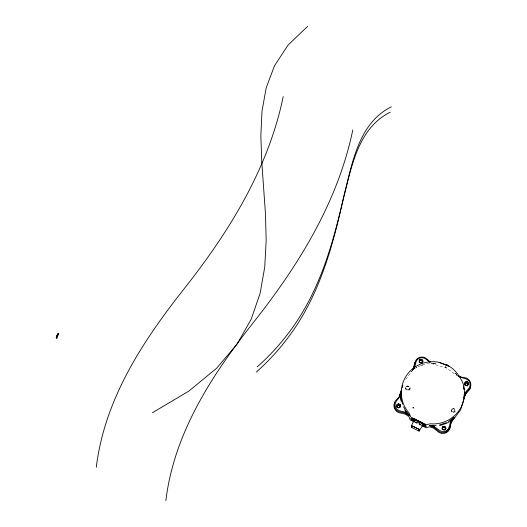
<?xml version="1.0" encoding="UTF-8"?>
<svg xmlns="http://www.w3.org/2000/svg" width="527" height="527" viewBox="0 0 527 527"><rect width="100%" height="100%" fill="white"/><g stroke="black" fill="none" stroke-linecap="round" stroke-linejoin="round"><path stroke-width="0.4" stroke-dasharray="2.63 1.98" d="M405.79 387.529L405.731 388.34L405.507 387.912L406.106 389.11L408.524 390.006A1.686 1.66 11.4 0 0 409.854 388.406L409.156 387.035L407.595 386.357A1.686 1.66 11.4 0 0 405.79 387.529L405.83 387.299M409.756 388.952L409.901 388.32M454.742 411.179L454.906 410.467M412.839 407.496L412.904 408.135L413.451 408.28L413.728 407.49L412.839 407.496L412.799 408.129L413.32 408.399L413.728 407.49M451.481 410.296L452.91 408.899L454.353 409.36L454.854 410.612A1.686 1.66 11.4 0 1 451.85 411.594L451.553 410.039M445.783 366.094C444.03 367.233 446.995 368.735 446.883 366.687M412.74 407.766L413.247 407.345L413.787 407.984M412.872 369.888L404.914 380.514M410.843 371.752L412.819 370.092M415.395 368.287L416.798 367.431L416.146 367.806C422.074 364.348 429.07 362.912 435.895 363.584L431.672 363.07M422.476 364.961L421.271 365.369L423.622 364.605M435.895 363.584L432.061 363.149M445.236 367.167L446.362 367.76M431.165 363.452L446.349 367.945L457.219 375.876M417.153 422.101L419.281 423.148M418.306 422.746L420.427 423.787M415.302 421.877L421.192 424.782M414.775 421.758L420.908 424.775M414.769 421.896L421.06 424.953M414.894 422.331L420.638 425.164M456.553 374.361L455.565 373.281L457.495 375.158M455.565 373.281L456.626 374.42M456.237 374.051L458.101 376.331M398.926 408.405A1.733 1.7 11.4 0 1 398.392 408.497M467.337 386.014A1.733 1.7 11.4 0 1 466.856 386.258M410.243 388.142L409.736 389.835L407.865 390.573L405.836 389.545L405.263 388.313L406.014 386.508L407.793 386.001L409.762 387.062L410.243 388.142M451.31 409.598L451 410.658L452.067 412.443L453.266 412.746L454.972 411.706L455.282 410.81L454.906 409.42L453.978 408.728L452.772 408.55L451.31 409.598M407.483 389.552L406.725 389.176A1.686 1.66 11.4 0 1 405.961 386.95A1.686 1.66 11.4 0 1 408.221 386.212L409.828 387.549A1.686 1.66 11.4 0 1 407.483 389.552M451.731 411.007A1.686 1.66 11.4 0 0 454.649 411.165A1.686 1.66 11.4 0 0 453.312 408.596A1.686 1.66 11.4 0 0 451.731 411.007"/><path stroke-width="0.79" d="M458.628 375.935L459.893 376.561A12.444 12.22 11.4 0 0 463.859 377.451A7.418 7.286 11.4 0 1 468.272 390.309L465.651 393.353L464.043 397.984L464.208 394.124M403.583 406.791L405.335 410.269L409.288 415.454L405.25 413.115L401.179 412.186A7.418 7.286 11.4 0 1 396.765 399.328A12.444 12.22 11.4 0 0 399.387 396.291L401.119 391.041L401.126 397.753M399.387 396.291L401.119 391.041C402.668 397.806 393.168 400.237 395.388 406.778C397.542 413.142 406.146 409.795 409.288 415.454L407.397 414.156M401.119 391.041L400.191 396.423M464.135 396.989L464.933 392.826L468.747 388.531A7.24 7.108 11.4 0 0 470.071 384.973C470.532 378.017 462.666 378.801 458.609 376.337M468.147 383.083L467.581 384.96L468.437 383.761L467.759 382.115L466.665 381.7L465.381 382.068L464.577 383.788L465.644 385.27L466.573 385.481L468.016 384.835M96.296 467.297C104.405 399.96 142.132 342.043 183.179 289.995C228.507 232.782 268.256 168.996 283.216 96.606M165.86 500.65C173.976 433.306 211.702 375.395 252.749 323.341C298.071 266.135 337.827 202.348 352.787 129.958M413.985 421.093L414.558 419.644L422.272 423.385L422.858 423.807L422.555 425.315L421.923 425.144M419.545 430.948C419.406 428.978 424.584 424.966 421.929 423.405L414.387 419.802L411.508 425.447M445.947 364.822C446.725 364.315 448.688 366.64 447.528 365.56L447.225 365.185C443.444 363.492 449.274 366.502 447.766 365.554M464.933 392.826L464.043 397.984L465.651 393.353M413.326 369.269L414.459 364.803A7.418 7.286 11.4 0 1 415.467 361.515M56.949 335.91L56.87 336.18M57.463 335.225L56.903 335.943M56.837 336.16L57.12 335.62M401.752 389.269L399.506 396.673M402.2 387.767L402.865 385.52M413.175 368.979L415.5 360.857A7.418 7.286 11.4 0 1 425.151 357.714L430.796 362.214M413.748 368.926C416.376 365.758 414.597 359.895 419.4 358.215C423.57 356.278 427.022 359.789 429.808 362.352M57.133 335.324L57.272 334.843M447.957 429.492A6.403 6.291 11.4 0 1 443.207 431.626C437.897 431.389 435.414 424.953 429.689 425.513L433.965 427.245L437.351 430.019A7.418 7.286 11.4 0 0 450.394 425.77A12.444 12.22 11.4 0 1 451.27 421.87L454.32 417.272C448.859 420.223 450.717 426.778 447.087 430.855L449.571 427.661M56.152 337.84L56.837 336.463M422.812 424.439L422.997 424.064M57.963 333.446L58.807 333.604M57.588 334.974L57.825 334.513M56.277 337.899L56.969 336.529M57.575 335.324L57.305 335.857L57.832 335.034M56.758 338.136L57.45 336.766M467.581 384.96L468.246 383.649M57.68 334.19L57.72 333.848M58.385 334.612C58.089 333.762 58.313 335.877 57.094 336.397M451.27 421.87L454.32 417.272L448.596 421.475M412.806 369.467L413.767 367.767M464.432 384.519L465.749 383.03M446.659 365.02L447.186 365.277L446.488 365.31M464.801 382.721L465.908 381.818L467.759 382.115M396.567 406.159L397.417 405.138L398.564 404.967L400.217 406.271M413.59 369.111L414.578 367.932M450.592 421.297L454.32 417.272M57.041 336.173L57.179 336.022A3.643 3.577 11.4 0 1 56.923 336.298M464.886 383.649L465.236 383.3L464.755 383.531M307.636 26.35L287.953 45.21L274.475 65.829L266.161 87.983L261.965 111.447L260.845 135.992L261.748 161.394L265.456 213.863L266.175 240.477L264.745 267.037L260.114 293.328L251.241 319.112L237.084 344.164L216.597 368.268L188.738 391.186L152.455 412.694M445.737 364.796C453.754 367.306 459.478 375.599 462.89 383.03A31.66 31.1 11.4 0 1 430.289 423.794L426.257 424.69L411.179 417.259L410.441 416.442L409.479 413.537A31.66 31.1 11.4 0 1 405.408 377.26A31.66 31.1 11.4 0 1 439.129 362.332L447.588 365.415M422.377 425.329L421.831 425.223M398.531 403.847L398.023 404.15L399.98 404.525L400.513 405.52L400.25 406.745L399.255 407.516L397.951 407.542L396.936 406.725L396.693 405.632L397.114 404.479L398.531 403.847L399.98 404.525L398.59 404.057M391.324 106.849C358.815 122.883 352.477 162.402 344.315 194.061C335.244 234.001 324.672 274.244 303.921 309.929A237.255 233.053 11.4 0 1 257.301 366.799M390.25 112.192C357.741 128.226 351.404 167.744 343.235 199.41C334.171 239.35 323.591 279.587 302.847 315.278A237.255 233.053 11.4 0 1 256.221 372.148M449.353 421.804L446.323 423.405L439.729 425.605M419.538 360.896L420.546 360.363L421.837 360.666L422.654 361.621M442.522 427.865L443.543 427.331L444.854 427.647L445.677 428.682M466.573 385.481L467.06 385.237A1.733 1.7 11.4 0 1 465.743 385.138L464.768 383.498L465.954 382.003A1.733 1.7 11.4 0 1 467.897 382.615M446.29 422.68L439.564 424.933M425.783 426.119L426.238 426.238L422.489 425.658M432.535 425.671L436.211 425.526M413.886 419.051L410.988 418.781L414.084 421.56M423.286 425.803L425.157 426.04M423.049 425.75L422.43 425.52M414.558 419.103L411.027 418.471L412.206 419.887M434.604 426.521L429.689 425.513L433.965 427.245M399.98 404.525L399.578 404.387A1.733 1.7 11.4 0 1 399.881 406.903A1.733 1.7 11.4 0 1 397.312 406.916A1.733 1.7 11.4 0 1 397.549 404.4M422.305 425.612L425.862 426.112L423.385 423.734M439.129 362.332L449.366 366.324M405.25 413.115L409.288 415.454L405.777 412.358M418.57 430.757C419.294 431.323 419.578 429.367 418.873 429.248L412.292 426.007C411.58 425.441 411.238 427.397 411.989 427.509M446.626 365.211L447.166 365.474M414.914 419.281L421.85 422.7M414.176 421.975L410.138 419.867L409.044 416.673L405.342 414.176L400.994 413.115A7.418 7.286 11.4 0 1 394.776 402.509M422.074 425.869L426.205 427.786L429.446 426.732L433.688 428.148L437.166 430.948A7.418 7.286 11.4 0 0 450.203 426.699L451.336 422.232L460.69 409.736L465.157 394.822L468.081 391.238A7.418 7.286 11.4 0 0 470.651 385.072M58.286 333.604L58.695 333.802M57.1 336.595L57.66 336.872M56.409 337.965L56.969 338.242M419.485 429.472L411.949 425.75C411.251 425.249 410.902 427.259 411.64 427.417L418.925 431.007C419.716 431.396 419.835 429.518 419.242 429.189M413.754 421.277L413.287 420.882M423.076 423.53L422.766 423.352L424.769 424.762M458.095 375.507L459.893 376.561M413.919 421.429C403.162 413.524 425.856 423.985 425.856 425.757M465.644 385.27L464.577 383.788M404.993 410.381L407.404 413.708M468.193 384.4L467.712 383.452L466.283 382.945A1.733 1.7 11.4 0 1 467.95 385.165M401.469 400.059L402.588 404.249M463.477 386.634L464.182 389.657M463.444 387.424L463.734 388.959M400.487 397.654L401.04 401.014M400.928 397.536L401.462 400.823M468.312 383.004L468.431 383.775M419.196 361.713A1.733 1.7 11.4 0 1 422.575 362.227M464.662 385.178A1.733 1.7 11.4 0 1 464.649 384.13M442.1 429.215A1.733 1.7 11.4 0 1 444.083 427.522A1.733 1.7 11.4 0 1 445.48 429.722M396.739 407.325A1.733 1.7 11.4 0 1 398.353 405.092A1.733 1.7 11.4 0 1 400.026 407.312M57.278 334.915L57.542 334.19L57.291 334.895M57.502 334.566L57.674 334.204L57.515 334.546M419.841 359.691L419.103 360.87L419.538 362.359L421.225 363.063L422.272 362.668L423.003 361.482L422.575 360L420.889 359.295L419.841 359.691M442.832 426.659L442.094 427.845L442.528 429.327L444.208 430.032L445.256 429.637L445.994 428.458L445.559 426.969L443.879 426.264L442.832 426.659M412.167 419.301L413.412 419.979L412.167 419.301M423.51 424.894L424.755 425.572L423.51 424.894M419.782 362.352A1.733 1.7 11.4 0 0 422.7 361.726A1.733 1.7 11.4 0 0 420.671 359.546A1.733 1.7 11.4 0 0 419.782 362.352M442.766 429.327A1.733 1.7 11.4 0 0 445.69 428.701A1.733 1.7 11.4 0 0 443.655 426.521A1.733 1.7 11.4 0 0 442.766 429.327"/></g></svg>
